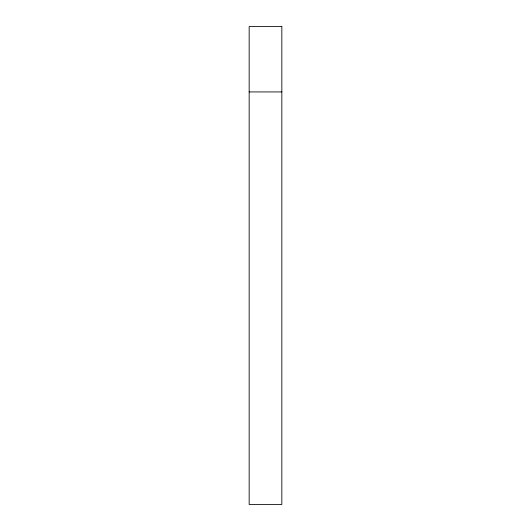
<?xml version="1.0" encoding="UTF-8"?>
<svg xmlns="http://www.w3.org/2000/svg" width="531" height="531" viewBox="0 0 531 531"><rect width="100%" height="100%" fill="white"/><g stroke="black" fill="none" stroke-linecap="round" stroke-linejoin="round"><path stroke-width="0.8" d="M249.158 91.929L281.842 91.929M281.842 26.55L249.158 26.55L249.158 504.45L281.842 504.45L281.842 26.55"/></g></svg>
